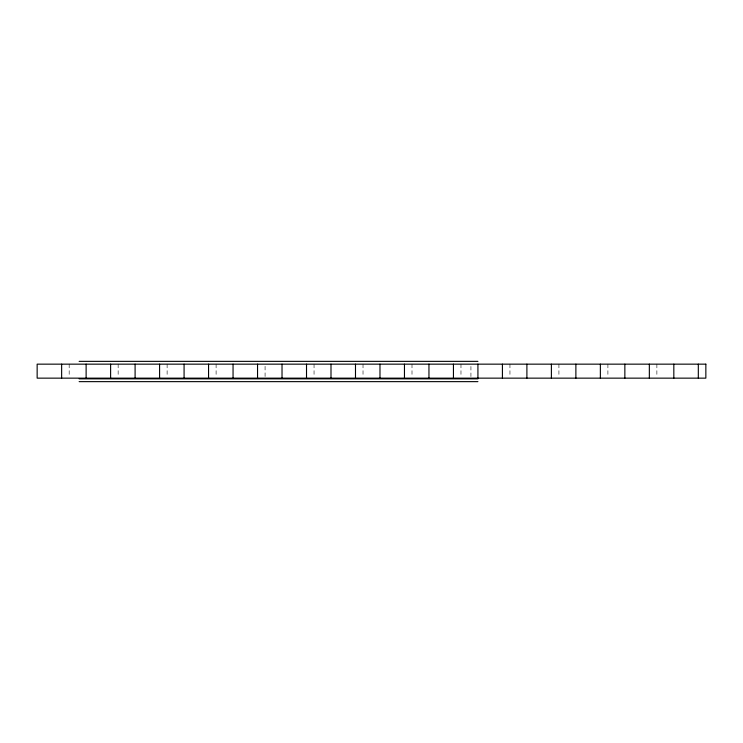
<?xml version="1.0" encoding="UTF-8"?>
<svg xmlns="http://www.w3.org/2000/svg" width="743" height="743" viewBox="0 0 743 743"><rect width="100%" height="100%" fill="white"/><g stroke="black" fill="none" stroke-linecap="round" stroke-linejoin="round"><path stroke-width="0.56" stroke-dasharray="3.71 2.79" d="M656.877 364.154L656.877 377.072M607.904 364.154L607.904 377.072M558.922 364.154L558.922 377.072M509.949 364.154L509.949 377.072M470.932 366.41L470.932 376.59M460.976 364.154L460.976 377.072M412.003 364.154L412.003 377.072M363.021 364.154L363.021 377.072M314.048 364.154L314.048 377.072M265.075 366.308L265.075 377.072M216.102 364.154L216.102 377.072M167.119 364.154L167.119 377.072M118.146 364.154L118.146 377.072M69.173 364.154L69.173 377.072"/><path stroke-width="1.11" d="M79.129 361.358L477.925 361.358M79.129 378.846L477.925 378.846M79.129 381.642L477.925 381.642M698.318 364.154L698.318 378.15M673.827 364.154L673.827 378.15M649.345 364.154L649.345 378.15M624.854 364.154L624.854 378.15M600.363 364.154L600.363 378.15M575.881 364.154L575.881 378.15M551.39 364.154L551.39 378.15M526.898 364.154L526.898 378.15M502.417 364.154L502.417 378.15M477.925 364.154L477.925 378.15M453.444 364.154L453.444 378.15M428.952 364.154L428.952 378.15M404.461 364.154L404.461 378.15M379.979 364.154L379.979 378.15M355.488 364.154L355.488 378.15M330.997 364.154L330.997 378.15M306.515 364.154L306.515 378.15M282.024 364.154L282.024 378.15M257.542 364.154L257.542 378.15M233.051 364.154L233.051 378.15M208.56 364.154L208.56 378.15M184.078 364.154L184.078 378.15M159.587 364.154L159.587 378.15M135.096 364.154L135.096 378.15M110.614 364.154L110.614 378.15M86.123 364.154L86.123 378.15M61.641 364.154L61.641 378.15M705.85 364.154L37.15 364.154L37.15 378.15L705.85 378.15L705.85 364.154"/></g></svg>
